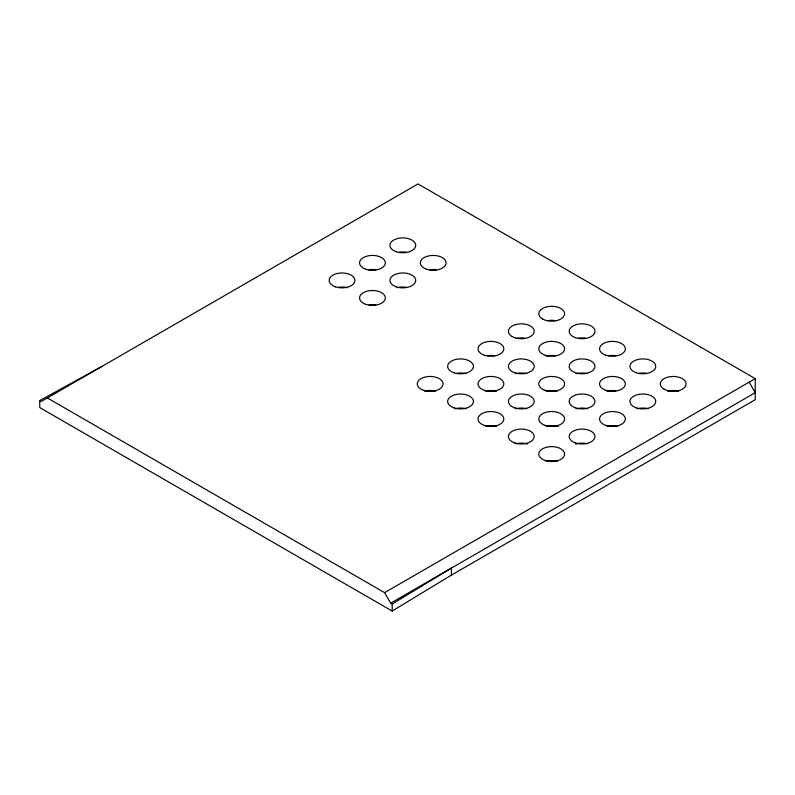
<?xml version="1.0" encoding="UTF-8"?>
<svg xmlns="http://www.w3.org/2000/svg" width="795" height="795" viewBox="0 0 795 795"><rect width="100%" height="100%" fill="white"/><g stroke="black" fill="none" stroke-linecap="round" stroke-linejoin="round"><path stroke-width="1.19" d="M392.183 611.057L392.183 604.041L451.431 568.087L451.431 575.103L392.183 611.057L39.75 407.587L39.75 400.571L102.038 366.366M47.342 397.937L384.591 592.643L755.25 378.639L755.25 399.696L451.431 575.103M384.591 592.643L390.663 603.167L755.25 392.68L749.178 382.156M755.25 378.639L418.011 183.943L41.27 401.445L39.75 400.571M390.663 603.167L392.183 604.041M575.63 444.117A12.889 7.443 0 0 1 587.525 443.819M607.002 426.279A12.889 7.443 0 0 1 617.904 426.279M637.381 408.739A12.889 7.443 0 0 1 648.283 408.739M546.235 426.279A12.889 7.443 0 0 1 558.13 426.577M576.623 408.739A12.889 7.443 0 0 1 587.525 408.739M607.002 391.19A12.889 7.443 0 0 1 615.787 390.752M515.856 408.739A12.889 7.443 0 0 1 526.757 408.739M546.235 391.19A12.889 7.443 0 0 1 557.136 391.19M576.623 373.65A12.889 7.443 0 0 1 587.525 373.65M485.477 391.19A12.889 7.443 0 0 1 496.378 391.19M515.856 373.65A12.889 7.443 0 0 1 526.757 373.65M546.235 356.11A12.889 7.443 0 0 1 555.029 355.673M457.204 373.213A12.889 7.443 0 0 1 465.989 373.65M487.593 355.673A12.889 7.443 0 0 1 494.261 355.673M515.856 338.571A12.889 7.443 0 0 1 524.64 338.123M667.77 391.19A12.889 7.443 0 0 1 678.672 391.19M639.498 373.213A12.889 7.443 0 0 1 646.176 373.213M609.119 355.673A12.889 7.443 0 0 1 615.787 355.673M578.74 338.123A12.889 7.443 0 0 1 585.408 338.123M548.351 320.584A12.889 7.443 0 0 1 555.029 320.584M546.235 461.358A12.889 7.443 0 0 1 557.136 461.358M515.856 443.819A12.889 7.443 0 0 1 527.751 444.117M485.477 426.279A12.889 7.443 0 0 1 496.378 426.279M455.098 408.739A12.889 7.443 0 0 1 465.989 408.739M424.709 391.19A12.889 7.443 0 0 1 435.61 391.19M429.866 269.714A12.889 7.443 0 0 1 436.534 269.714M397.371 287.701A12.889 7.443 0 0 1 406.156 287.263M369.099 304.803A12.889 7.443 0 0 1 375.767 304.803M399.478 252.174A12.889 7.443 0 0 1 406.156 252.174M369.099 269.714A12.889 7.443 0 0 1 375.767 269.714M338.72 287.263A12.889 7.443 0 0 1 347.504 287.701M664.103 389.172A12.889 7.443 0 0 0 685.668 385.833A12.889 7.443 0 0 0 669.887 376.721A12.889 7.443 0 0 0 664.103 389.172M636.388 407.895A12.889 7.443 0 0 0 655.726 401.445A12.889 7.443 0 0 0 636.388 395.006A12.889 7.443 0 0 0 636.388 407.895M606.009 425.434A12.889 7.443 0 0 0 625.347 418.985A12.889 7.443 0 0 0 606.009 412.545A12.889 7.443 0 0 0 606.009 425.434M575.63 442.974A12.889 7.443 0 0 0 594.958 436.525A12.889 7.443 0 0 0 575.63 430.085A12.889 7.443 0 0 0 575.63 442.974M545.241 460.514A12.889 7.443 0 0 0 564.579 454.074A12.889 7.443 0 0 0 545.241 447.625A12.889 7.443 0 0 0 545.241 460.514M636.388 372.805A12.889 7.443 0 0 0 655.726 366.366A12.889 7.443 0 0 0 636.388 359.916A12.889 7.443 0 0 0 636.388 372.805M606.009 390.355A12.889 7.443 0 0 0 625.347 383.906A12.889 7.443 0 0 0 606.009 377.456A12.889 7.443 0 0 0 606.009 390.355M575.63 407.895A12.889 7.443 0 0 0 594.958 401.445A12.889 7.443 0 0 0 575.63 395.006A12.889 7.443 0 0 0 575.63 407.895M545.241 425.434A12.889 7.443 0 0 0 564.579 418.985A12.889 7.443 0 0 0 545.241 412.545A12.889 7.443 0 0 0 545.241 425.434M514.862 442.974A12.889 7.443 0 0 0 534.2 436.525A12.889 7.443 0 0 0 514.862 430.085A12.889 7.443 0 0 0 514.862 442.974M484.483 425.434A12.889 7.443 0 0 0 503.811 418.985A12.889 7.443 0 0 0 484.483 412.545A12.889 7.443 0 0 0 484.483 425.434M514.862 407.895A12.889 7.443 0 0 0 534.2 401.445A12.889 7.443 0 0 0 514.862 395.006A12.889 7.443 0 0 0 514.862 407.895M545.241 390.355A12.889 7.443 0 0 0 564.579 383.906A12.889 7.443 0 0 0 545.241 377.456A12.889 7.443 0 0 0 545.241 390.355M575.63 372.805A12.889 7.443 0 0 0 594.958 366.366A12.889 7.443 0 0 0 575.63 359.916A12.889 7.443 0 0 0 575.63 372.805M606.009 355.266A12.889 7.443 0 0 0 625.347 348.826A12.889 7.443 0 0 0 606.009 342.377A12.889 7.443 0 0 0 606.009 355.266M575.63 337.726A12.889 7.443 0 0 0 594.958 331.286A12.889 7.443 0 0 0 575.63 324.837A12.889 7.443 0 0 0 575.63 337.726M545.241 355.266A12.889 7.443 0 0 0 564.579 348.826A12.889 7.443 0 0 0 545.241 342.377A12.889 7.443 0 0 0 545.241 355.266M514.862 372.805A12.889 7.443 0 0 0 534.2 366.366A12.889 7.443 0 0 0 514.862 359.916A12.889 7.443 0 0 0 514.862 372.805M484.483 390.355A12.889 7.443 0 0 0 503.811 383.906A12.889 7.443 0 0 0 484.483 377.456A12.889 7.443 0 0 0 484.483 390.355M454.094 407.895A12.889 7.443 0 0 0 473.432 401.445A12.889 7.443 0 0 0 454.094 395.006A12.889 7.443 0 0 0 454.094 407.895M423.715 390.355A12.889 7.443 0 0 0 443.053 383.906A12.889 7.443 0 0 0 423.715 377.456A12.889 7.443 0 0 0 423.715 390.355M454.094 372.805A12.889 7.443 0 0 0 473.432 366.366A12.889 7.443 0 0 0 454.094 359.916A12.889 7.443 0 0 0 454.094 372.805M484.483 355.266A12.889 7.443 0 0 0 503.811 348.826A12.889 7.443 0 0 0 484.483 342.377A12.889 7.443 0 0 0 484.483 355.266M512.189 336.543A12.889 7.443 0 0 0 533.763 333.204A12.889 7.443 0 0 0 517.972 324.092A12.889 7.443 0 0 0 512.189 336.543M542.578 319.004A12.889 7.443 0 0 0 564.142 315.665A12.889 7.443 0 0 0 548.351 306.552A12.889 7.443 0 0 0 542.578 319.004M396.367 286.856A12.889 7.443 0 0 0 415.706 280.416A12.889 7.443 0 0 0 396.367 273.967A12.889 7.443 0 0 0 396.367 286.856M365.988 304.396A12.889 7.443 0 0 0 385.327 297.956A12.889 7.443 0 0 0 365.988 291.507A12.889 7.443 0 0 0 365.988 304.396M335.609 286.856A12.889 7.443 0 0 0 354.938 280.416A12.889 7.443 0 0 0 335.609 273.967A12.889 7.443 0 0 0 335.609 286.856M365.988 269.316A12.889 7.443 0 0 0 385.327 262.877A12.889 7.443 0 0 0 365.988 256.427A12.889 7.443 0 0 0 365.988 269.316M426.756 269.316A12.889 7.443 0 0 0 446.084 262.877A12.889 7.443 0 0 0 426.756 256.427A12.889 7.443 0 0 0 426.756 269.316M396.367 251.777A12.889 7.443 0 0 0 415.706 245.327A12.889 7.443 0 0 0 396.367 238.888A12.889 7.443 0 0 0 396.367 251.777"/></g></svg>
